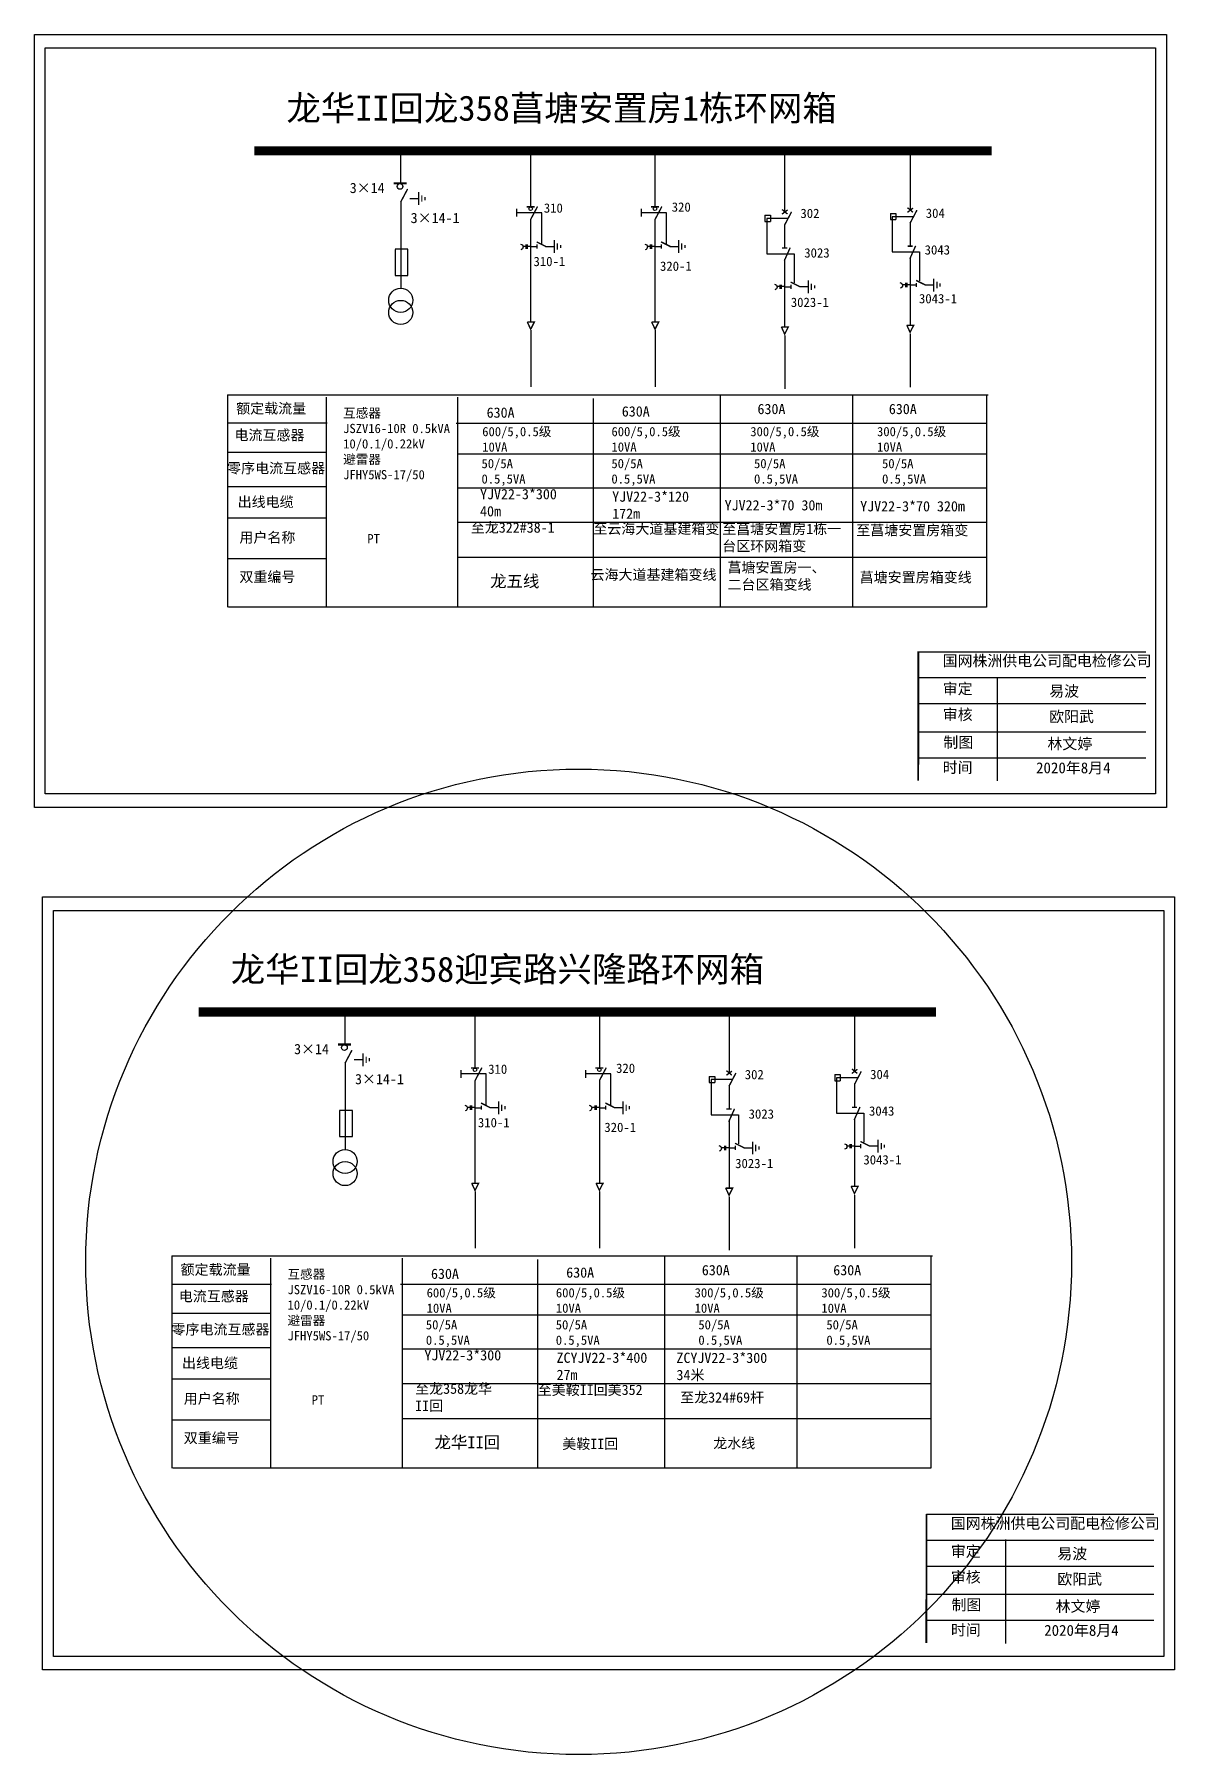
# Model space of a CAD drawing. Extents: x 5 to 356, y -276 to -18.
# Drawn here: x 184.7 to 355.8, y -275.9 to -17.7 of the extents above; entities that cross this region are included whole.
import ezdxf

# ---------------------------------------------------------------- set-up
doc = ezdxf.new("R2010")
doc.units = 0
doc.header["$LTSCALE"] = 0.774411
doc.linetypes.add('ACAD_ISO02W100', pattern=[15, 12, -3])
doc.linetypes.add('CENTER', pattern=[50.8, 31.75, -6.35, 6.35, -6.35])
doc.layers.get('0').update_dxf_attribs({"linetype": 'CONTINUOUS'})
doc.layers.add('2', color=7, linetype='CONTINUOUS')
doc.styles.add('hztxt_txtstyle_0.00_0_0', font='simkai.ttf')
doc.styles.add('hztxt_txtstyle_2.70_0_0', font='simkai.ttf', dxfattribs={"height": 2.7})
doc.styles.add('KaiTi_txtstyle_1.22_0_0', font='simkai.ttf', dxfattribs={"height": 1.220356})
doc.styles.get("Standard").update_dxf_attribs({"font": '', "height": 2.5})
doc.styles.add('字体', font='simkai_0.ttf', dxfattribs={"height": 2.5})
doc.styles.add('宋体_txtstyle_1.64_0_0', font='', dxfattribs={"height": 1.6416})
doc.styles.get('Standard').set_extended_font_data('SimSun')
doc.styles.get('宋体_txtstyle_1.64_0_0').set_extended_font_data('宋体')

# ---------------------------------------------------------------- blocks, each defined once
blk = doc.blocks.new('JD')
for points in [[(-2, 0.2), (-2, -0.2), (2, 0.2), (2, -0.2)], [(1, -1.2), (1, -0.8), (-1, -1.2), (-1, -0.8)], [(-0.5, -1.8), (-0.5, -2.2), (0.5, -1.8), (0.5, -2.2)]]:
    blk.add_trace(points)

msp = doc.modelspace()

# ---------------------------------------------------------------- linework, layer by layer
at = {"color": 0}
for p, q in [((239.61, -35.47), (239.61, -40.03)), ((259.13, -35.1), (259.13, -43.59)), ((277.79, -35.1), (277.79, -43.59)), ((297.24, -35.49), (297.24, -44.4)), ((316.06, -35.23), (316.06, -44.14)), ((239.63, -42.86), (239.63, -55.8)), ((241, -42.35), (242.3, -42.35)), ((259.13, -45.48), (259.13, -60.89)), ((277.79, -45.48), (277.79, -60.89)), ((294.29, -44.88), (295.12, -44.88)), ((294.29, -44.88), (294.29, -45.81)), ((294.29, -45.81), (295.12, -45.81)), ((295.12, -44.88), (295.12, -45.81)), ((297.24, -46.29), (297.24, -49.73)), ((313.11, -44.62), (313.94, -44.62)), ((313.11, -44.62), (313.11, -45.54)), ((313.11, -45.54), (313.94, -45.54)), ((313.94, -44.62), (313.94, -45.54)), ((316.06, -46.03), (316.06, -49.46)), ((259.13, -49.57), (260.09, -49.57)), ((261.34, -49.55), (262.65, -49.55)), ((277.79, -49.57), (278.75, -49.57)), ((280, -49.55), (281.31, -49.55)), ((297.24, -51.45), (297.24, -61.59)), ((316.06, -51.18), (316.06, -61.33)), ((297.24, -55.61), (298.2, -55.61)), ((299.46, -55.59), (300.76, -55.59)), ((316.06, -55.35), (317.02, -55.35)), ((318.28, -55.32), (319.58, -55.32)), ((228.59, -76.11), (213.73, -76.11)), ((228.53, -80.49), (213.67, -80.49)), ((228.53, -85.64), (213.67, -85.64)), ((228.47, -90.35), (213.61, -90.35)), ((228.53, -96.47), (213.67, -96.47)), ((231.26, -164.72), (231.26, -169.29)), ((250.78, -164.36), (250.78, -172.84)), ((269.44, -164.36), (269.44, -172.84)), ((288.9, -164.75), (288.9, -173.66)), ((307.72, -164.49), (307.72, -173.39)), ((231.28, -172.11), (231.28, -185.06)), ((232.65, -171.6), (233.95, -171.6)), ((250.78, -174.73), (250.78, -190.15)), ((269.44, -174.73), (269.44, -190.15)), ((285.94, -174.14), (286.77, -174.14)), ((285.94, -174.14), (285.94, -175.06)), ((285.94, -175.06), (286.77, -175.06)), ((286.77, -174.14), (286.77, -175.06)), ((288.9, -175.55), (288.9, -178.98)), ((304.76, -173.87), (305.59, -173.87)), ((304.76, -173.87), (304.76, -174.8)), ((304.76, -174.8), (305.59, -174.8)), ((305.59, -173.87), (305.59, -174.8)), ((307.72, -175.28), (307.72, -178.72)), ((250.78, -178.83), (251.74, -178.83)), ((252.99, -178.8), (254.3, -178.8)), ((269.44, -178.83), (270.4, -178.83)), ((271.65, -178.8), (272.96, -178.8)), ((288.9, -180.7), (288.9, -190.84)), ((307.72, -180.44), (307.72, -190.58)), ((288.9, -184.87), (289.85, -184.87)), ((291.11, -184.84), (292.41, -184.84)), ((307.72, -184.6), (308.67, -184.6)), ((309.93, -184.58), (311.23, -184.58)), ((220.24, -205.37), (205.38, -205.37)), ((220.18, -209.74), (205.32, -209.74)), ((220.18, -214.9), (205.32, -214.9)), ((220.13, -219.6), (205.27, -219.6)), ((220.18, -225.72), (205.32, -225.72))]:
    msp.add_line(p, q, dxfattribs=at)
at = {"color": 0, "linetype": 'ACAD_ISO02W100'}
for p, q in [((297.66, -45.36), (294.55, -45.36)), ((294.55, -45.36), (294.55, -50.65)), ((316.48, -45.1), (313.37, -45.1)), ((313.37, -45.1), (313.37, -50.39)), ((294.55, -50.65), (298.65, -50.65)), ((298.65, -50.65), (298.65, -55.02)), ((313.37, -50.39), (317.47, -50.39)), ((317.47, -50.39), (317.47, -54.75)), ((289.31, -174.62), (286.2, -174.62)), ((286.2, -174.62), (286.2, -179.91)), ((308.13, -174.35), (305.02, -174.35)), ((305.02, -174.35), (305.02, -179.64)), ((286.2, -179.91), (290.3, -179.91)), ((290.3, -179.91), (290.3, -184.27)), ((305.02, -179.64), (309.12, -179.64)), ((309.12, -179.64), (309.12, -184.01))]:
    msp.add_line(p, q, dxfattribs=at)
at = {"color": 0, "linetype": 'CENTER'}
for p, q in [((259.14, -62.14), (259.14, -70.66)), ((277.8, -62.14), (277.8, -70.66)), ((297.25, -62.95), (297.25, -70.95)), ((316.07, -62.69), (316.07, -70.69)), ((250.79, -191.39), (250.79, -199.91)), ((269.45, -191.39), (269.45, -199.91)), ((288.9, -192.21), (288.9, -200.21)), ((307.72, -191.94), (307.72, -199.94))]:
    msp.add_line(p, q, dxfattribs=at)
at = {"color": 0, "linetype": 'Continuous'}
for p, q in [((213.64, -71.84), (327.77, -71.84)), ((213.7, -103.69), (213.7, -71.84)), ((228.45, -72.18), (228.45, -103.68)), ((248.18, -72.18), (248.18, -103.68)), ((287.58, -71.9), (287.58, -103.68)), ((307.43, -71.9), (307.43, -103.68)), ((327.55, -71.92), (327.55, -103.7)), ((268.5, -72.39), (268.5, -103.66)), ((247.94, -76.09), (327.55, -76.09)), ((248.18, -80.67), (327.55, -80.67)), ((248.18, -85.78), (327.55, -85.78)), ((248.18, -90.95), (327.55, -90.95)), ((248.18, -96.22), (327.55, -96.22)), ((327.55, -103.69), (213.8, -103.69)), ((317.31, -110.39), (351.43, -110.39)), ((317.31, -114.28), (351.43, -114.28)), ((329.15, -114.19), (329.15, -129.79)), ((317.31, -118.17), (351.43, -118.17)), ((317.31, -122.41), (351.43, -122.41)), ((317.31, -126.3), (351.43, -126.3)), ((205.29, -201.09), (319.43, -201.09)), ((205.35, -232.94), (205.35, -201.09)), ((279.23, -201.15), (279.23, -232.93)), ((299.09, -201.15), (299.09, -232.93)), ((319.2, -201.17), (319.2, -232.96)), ((220.1, -201.43), (220.1, -232.94)), ((239.83, -201.43), (239.83, -232.94)), ((260.15, -201.64), (260.15, -232.92)), ((239.59, -205.34), (319.2, -205.34)), ((239.83, -209.92), (319.2, -209.92)), ((239.83, -215.03), (319.2, -215.03)), ((239.83, -220.21), (319.2, -220.21)), ((239.83, -225.48), (319.2, -225.48)), ((319.2, -232.94), (205.45, -232.94)), ((318.53, -239.85), (352.66, -239.85)), ((318.53, -243.74), (352.66, -243.74)), ((330.37, -243.65), (330.37, -259.25)), ((318.53, -247.63), (352.66, -247.63)), ((318.53, -251.87), (352.66, -251.87)), ((318.53, -255.75), (352.66, -255.75))]:
    msp.add_line(p, q, dxfattribs=at)
at = {"linetype": 'Continuous'}
for points in [[(354.53, -133.76), (184.67, -133.76), (184.67, -17.74), (354.53, -17.74)], [(352.9, -131.73), (186.3, -131.73), (186.3, -19.77), (352.9, -19.77)], [(355.75, -263.22), (185.9, -263.22), (185.9, -147.2), (355.75, -147.2)], [(354.13, -261.19), (187.53, -261.19), (187.53, -149.23), (354.13, -149.23)]]:
    msp.add_lwpolyline(points, close=True, dxfattribs=at)
at = {"color": 0}
for points, const_width in [([(217.68, -35.21), (328.33, -35.21)], 1.39), ([(238.57, -40.1), (240.51, -40.1)], 0.33), ([(239.63, -42.91), (240.67, -40.94)], 0.208), ([(258.52, -43.62), (259.74, -43.62)], 0.208), ([(259.13, -45.53), (260.17, -43.56)], 0.208), ([(277.18, -43.62), (278.4, -43.62)], 0.208), ([(277.79, -45.53), (278.83, -43.56)], 0.208), ([(315.67, -44.45), (316.51, -43.81)], 0.208), ([(315.68, -43.75), (316.49, -44.43)], 0.208), ([(296.85, -44.71), (297.69, -44.08)], 0.208), ([(296.86, -44.02), (297.67, -44.7)], 0.208), ([(297.24, -46.35), (298.28, -44.37)], 0.208), ([(316.06, -46.08), (317.1, -44.11)], 0.208), ([(260.04, -48.88), (261.42, -49.57)], 0.208), ([(278.7, -48.88), (280.08, -49.57)], 0.208), ([(260.09, -49.25), (260.09, -49.89)], 0.208), ([(278.75, -49.25), (278.75, -49.89)], 0.208), ([(296.87, -49.78), (297.64, -49.78)], 0.208), ([(297.2, -51.7), (298.08, -49.74)], 0.208), ([(315.69, -49.52), (316.46, -49.52)], 0.208), ([(316.02, -51.44), (316.9, -49.48)], 0.208), ([(298.15, -54.92), (299.54, -55.61)], 0.208), ([(298.2, -55.29), (298.2, -55.93)], 0.208), ([(316.97, -54.66), (318.36, -55.35)], 0.208), ([(317.02, -55.03), (317.02, -55.67)], 0.208), ([(258.62, -60.92), (259.68, -60.92), (259.14, -61.99), (258.63, -60.9)], 0.208), ([(277.28, -60.92), (278.34, -60.92), (277.8, -61.99), (277.29, -60.9)], 0.208), ([(296.73, -61.65), (297.79, -61.65), (297.25, -62.72), (296.75, -61.63)], 0.208), ([(315.55, -61.39), (316.61, -61.39), (316.07, -62.46), (315.57, -61.37)], 0.208), ([(209.33, -164.47), (319.98, -164.47)], 1.39), ([(230.22, -169.35), (232.16, -169.35)], 0.33), ([(231.28, -172.17), (232.32, -170.2)], 0.208), ([(250.17, -172.87), (251.39, -172.87)], 0.208), ([(250.78, -174.79), (251.82, -172.82)], 0.208), ([(268.83, -172.87), (270.06, -172.87)], 0.208), ([(269.44, -174.79), (270.48, -172.82)], 0.208), ([(307.33, -173.01), (308.14, -173.69)], 0.208), ([(307.32, -173.7), (308.16, -173.07)], 0.208), ([(288.51, -173.27), (289.32, -173.95)], 0.208), ([(288.5, -173.97), (289.34, -173.33)], 0.208), ([(288.9, -175.6), (289.93, -173.63)], 0.208), ([(307.72, -175.34), (308.75, -173.37)], 0.208), ([(251.69, -178.13), (253.07, -178.83)], 0.208), ([(270.35, -178.13), (271.73, -178.83)], 0.208), ([(251.74, -178.51), (251.74, -179.15)], 0.208), ([(270.4, -178.51), (270.4, -179.15)], 0.208), ([(288.52, -179.04), (289.29, -179.04)], 0.208), ([(288.85, -180.95), (289.73, -178.99)], 0.208), ([(307.34, -178.77), (308.11, -178.77)], 0.208), ([(307.67, -180.69), (308.55, -178.73)], 0.208), ([(289.8, -184.17), (291.19, -184.87)], 0.208), ([(289.85, -184.55), (289.85, -185.19)], 0.208), ([(308.62, -183.91), (310.01, -184.6)], 0.208), ([(308.67, -184.28), (308.67, -184.92)], 0.208), ([(250.27, -190.18), (251.33, -190.18), (250.79, -191.25), (250.28, -190.16)], 0.208), ([(268.93, -190.18), (269.99, -190.18), (269.45, -191.25), (268.94, -190.16)], 0.208), ([(288.38, -190.91), (289.44, -190.91), (288.9, -191.98), (288.4, -190.89)], 0.208), ([(307.2, -190.64), (308.26, -190.64), (307.72, -191.72), (307.22, -190.62)], 0.208)]:
    msp.add_lwpolyline(points, dxfattribs=dict(at, const_width=const_width))
for points in [[(257.03, -43.93), (257.03, -45.09)], [(275.7, -43.93), (275.7, -45.09)], [(238.81, -50.03), (238.81, -53.91), (240.73, -53.91), (240.73, -49.98), (238.81, -49.98)], [(258.43, -49.56), (257.99, -49.56)], [(258.43, -49.27), (258.43, -49.9)], [(258.63, -49.27), (258.63, -49.9)], [(259.13, -49.56), (258.63, -49.56)], [(277.09, -49.56), (276.65, -49.56)], [(277.09, -49.27), (277.09, -49.9)], [(277.29, -49.27), (277.29, -49.9)], [(277.79, -49.56), (277.29, -49.56)], [(296.54, -55.6), (296.11, -55.6)], [(296.54, -55.31), (296.54, -55.94)], [(296.74, -55.31), (296.74, -55.94)], [(297.24, -55.6), (296.74, -55.6)], [(315.36, -55.34), (314.93, -55.34)], [(315.36, -55.05), (315.36, -55.68)], [(315.56, -55.05), (315.56, -55.68)], [(316.06, -55.34), (315.56, -55.34)], [(248.68, -173.18), (248.68, -174.34)], [(267.35, -173.18), (267.35, -174.34)], [(230.46, -179.28), (230.46, -183.17), (232.38, -183.17), (232.38, -179.24), (230.46, -179.24)], [(250.08, -178.82), (249.64, -178.82)], [(250.08, -178.52), (250.08, -179.16)], [(250.28, -178.52), (250.28, -179.16)], [(250.78, -178.82), (250.28, -178.82)], [(268.74, -178.82), (268.31, -178.82)], [(268.74, -178.52), (268.74, -179.16)], [(268.94, -178.52), (268.94, -179.16)], [(269.44, -178.82), (268.94, -178.82)], [(288.2, -184.86), (287.76, -184.86)], [(288.2, -184.56), (288.2, -185.2)], [(288.39, -184.56), (288.39, -185.2)], [(288.89, -184.86), (288.39, -184.86)], [(307.02, -184.59), (306.58, -184.59)], [(307.02, -184.3), (307.02, -184.93)], [(307.21, -184.3), (307.21, -184.93)], [(307.71, -184.59), (307.21, -184.59)]]:
    msp.add_lwpolyline(points, dxfattribs=at)
at = {"color": 0, "linetype": 'ACAD_ISO02W100'}
for points in [[(260.83, -49.25), (260.83, -44.51), (257.03, -44.51)], [(279.5, -49.25), (279.5, -44.51), (275.7, -44.51)], [(252.48, -178.5), (252.48, -173.76), (248.68, -173.76)], [(271.15, -178.5), (271.15, -173.76), (267.35, -173.76)]]:
    msp.add_lwpolyline(points, dxfattribs=at)
at = {"color": 0}
for points in [[(257.62, -49.21, -0.877934), (257.64, -50.05)], [(276.28, -49.21, -0.877934), (276.3, -50.05)], [(295.73, -55.24, -0.877934), (295.75, -56.09)], [(314.55, -54.98, -0.877934), (314.57, -55.82)], [(249.27, -178.46, -0.877934), (249.29, -179.3)], [(267.93, -178.46, -0.877934), (267.95, -179.3)], [(287.39, -184.5, -0.877934), (287.4, -185.34)], [(306.21, -184.24, -0.877934), (306.22, -185.08)]]:
    msp.add_lwpolyline(points, format="xyb", dxfattribs=at)
at = {"color": 0, "linetype": 'Continuous', "const_width": 0.274}
for points in [[(317.31, -110.35), (317.29, -129.73)], [(318.53, -239.81), (318.51, -259.18)]]:
    msp.add_lwpolyline(points, dxfattribs=at)
at = {"color": 0}
for centre, radius in [((239.54, -40.56), 0.423), ((259.13, -43.91), 0.266), ((277.79, -43.91), 0.266), ((231.19, -169.82), 0.423), ((250.78, -173.16), 0.266), ((269.44, -173.16), 0.266)]:
    msp.add_circle(centre, radius, dxfattribs=at)
at = {"color": 1, "linetype": 'Continuous'}
msp.add_circle((266.33, -201.97), 73.96, dxfattribs=at)
at = {"layer": '2', "color": 0}
for centre in [(239.64, -57.65), (239.64, -59.47), (231.29, -186.91), (231.29, -188.72)]:
    msp.add_circle(centre, 1.81, dxfattribs=at)

# ---------------------------------------------------------------- block references
at = {"color": 0, "xscale": 0.4851323315906484, "yscale": 0.4851323315906484, "zscale": 0.485132331590476, "rotation": 90}
for p in [(242.32, -42.38), (262.67, -49.58), (281.33, -49.58), (300.78, -55.62), (319.6, -55.36), (233.97, -171.64), (254.32, -178.84), (272.98, -178.84), (292.43, -184.88), (311.25, -184.61)]:
    msp.add_blockref('JD', p, dxfattribs=at)

# ---------------------------------------------------------------- texts
at = {"color": 0, "linetype": 'Continuous', "style": 'hztxt_txtstyle_2.70_0_0'}
for s, height, p in [('3×14', 1.54, (231.99, -41.55)), ('310', 1.4, (261.11, -44.5)), ('320', 1.4, (280.3, -44.35)), ('3×14-1', 1.54, (241.13, -46.06)), ('302', 1.4, (299.61, -45.3)), ('304', 1.4, (318.42, -45.28)), ('310-1', 1.4, (259.56, -52.52)), ('3023', 1.4, (300.19, -51.23)), ('3043', 1.4, (318.25, -50.78)), ('320-1', 1.4, (278.54, -53.22)), ('3043-1', 1.4, (317.4, -58.1)), ('3023-1', 1.4, (298.17, -58.65)), ('3×14', 1.54, (223.64, -170.8)), ('310', 1.4, (252.76, -173.75)), ('320', 1.4, (271.95, -173.61)), ('3×14-1', 1.54, (232.78, -175.31)), ('302', 1.4, (291.26, -174.56)), ('304', 1.4, (310.07, -174.54)), ('310-1', 1.4, (251.22, -181.77)), ('3023', 1.4, (291.84, -180.48)), ('3043', 1.4, (309.9, -180.03)), ('320-1', 1.4, (270.19, -182.48)), ('3023-1', 1.4, (289.82, -187.9)), ('3043-1', 1.4, (309.06, -187.35))]:
    msp.add_text(s, height=height, dxfattribs=at).set_placement(p)
at = {"color": 0, "linetype": 'Continuous', "attachment_point": 1}
for s, insert, char_height, width, style in [('{\\fSimSun|b0|i0|c134|p2;龙华II回龙358菖塘安置房1栋环网箱}', (222.48, -26.91), 3.786, 111.4879, '字体'), ('{\\fSimSun|b0|i0|c134|p2;额定载流量}', (214.95, -73.1), 1.5401, 24.8285, 'hztxt_txtstyle_2.70_0_0'), ('\\A1;{\\fSimSun|b0|i0|c134|p2;互感器\\PJSZV16-10R 0.5kVA\\P10/0.1/0.22kV\\P避雷器\\PJFHY5WS-17/50}', (231, -73.88), 1.3861, 25.5588, 'hztxt_txtstyle_2.70_0_0'), ('{\\fSimSun|b0|i0|c134|p2;630A}', (252.53, -73.73), 1.5401, 24.8285, 'hztxt_txtstyle_2.70_0_0'), ('{\\fSimSun|b0|i0|c134|p2;630A}', (272.81, -73.55), 1.5401, 24.8285, 'hztxt_txtstyle_2.70_0_0'), ('{\\fSimSun|b0|i0|c134|p2;630A}', (293.17, -73.19), 1.5401, 24.8285, 'hztxt_txtstyle_2.70_0_0'), ('{\\fSimSun|b0|i0|c134|p2;630A}', (312.88, -73.19), 1.5401, 24.8285, 'hztxt_txtstyle_2.70_0_0'), ('{\\fSimSun|b0|i0|c134|p2;电流互感器}', (214.69, -77.11), 1.5401, 24.8285, 'hztxt_txtstyle_2.70_0_0'), ('\\A1;{\\fSimSun|b0|i0|c134|p2;600/5,0.5级\\P10VA}', (251.87, -76.66), 1.3861, 25.5588, 'hztxt_txtstyle_2.70_0_0'), ('\\A1;{\\fSimSun|b0|i0|c134|p2;600/5,0.5级\\P10VA}', (271.26, -76.66), 1.3861, 25.5588, 'hztxt_txtstyle_2.70_0_0'), ('\\A1;{\\fSimSun|b0|i0|c134|p2;300/5,0.5级\\P10VA}', (292.09, -76.66), 1.3861, 25.5588, 'hztxt_txtstyle_2.70_0_0'), ('\\A1;{\\fSimSun|b0|i0|c134|p2;300/5,0.5级\\P10VA}', (311.11, -76.66), 1.3861, 25.5588, 'hztxt_txtstyle_2.70_0_0'), ('{\\fSimSun|b0|i0|c134|p2;零序电流互感器}', (213.59, -82.07), 1.5401, 24.8285, 'hztxt_txtstyle_2.70_0_0'), ('{\\fSimSun|b0|i0|c134|p2;50/5A\\P0.5,5VA}', (251.76, -81.46), 1.3861, 24.8285, 'hztxt_txtstyle_2.70_0_0'), ('{\\fSimSun|b0|i0|c134|p2;50/5A\\P0.5,5VA}', (271.25, -81.46), 1.3861, 24.8285, 'hztxt_txtstyle_2.70_0_0'), ('{\\fSimSun|b0|i0|c134|p2;50/5A\\P0.5,5VA}', (292.65, -81.46), 1.3861, 24.8285, 'hztxt_txtstyle_2.70_0_0'), ('{\\fSimSun|b0|i0|c134|p2;50/5A\\P0.5,5VA}', (311.86, -81.46), 1.3861, 24.8285, 'hztxt_txtstyle_2.70_0_0'), ('{\\fSimSun|b0|i0|c134|p2;出线电缆}', (215.17, -87.13), 1.5401, 24.8285, 'hztxt_txtstyle_2.70_0_0'), ('YJV22-3*300\\P40m', (251.54, -85.97), 1.5401, 24.8285, 'hztxt_txtstyle_2.70_0_0'), ('YJV22-3*70 30m', (288.24, -87.64), 1.5401, 24.8285, 'hztxt_txtstyle_2.70_0_0'), ('YJV22-3*70 320m', (308.58, -87.79), 1.5401, 24.8285, 'hztxt_txtstyle_2.70_0_0'), ('{\\fSimSun|b0|i0|c134|p2;用户名称}', (215.43, -92.47), 1.5401, 24.8285, 'hztxt_txtstyle_2.70_0_0'), ('{\\fSimSun|b0|i0|c134|p2;PT}', (234.62, -92.74), 1.3915, 10.8261, 'hztxt_txtstyle_0.00_0_0'), ('{\\fSimSun|b0|i0|c134|p2;至龙322#38-1}', (250.15, -90.99), 1.5401, 13.3318, 'hztxt_txtstyle_2.70_0_0'), ('{\\fSimSun|b0|i0|c134|p2;至菖塘安置房1栋一台区环网箱变}', (287.88, -91.19), 1.5401, 18.9111, 'hztxt_txtstyle_2.70_0_0'), ('{\\fSimSun|b0|i0|c134|p2;至菖塘安置房箱变}', (307.99, -91.38), 1.5401, 18.9111, 'hztxt_txtstyle_2.70_0_0'), ('{\\fSimSun|b0|i0|c134|p2;菖塘安置房一、二台区箱变线}', (288.67, -96.97), 1.5401, 15.8777, 'hztxt_txtstyle_2.70_0_0'), ('{\\fSimSun|b0|i0|c134|p2;双重编号}', (215.43, -98.38), 1.5401, 24.8285, 'hztxt_txtstyle_2.70_0_0'), ('{\\fSimSun|b0|i0|c134|p2;菖塘安置房箱变线}', (308.51, -98.45), 1.5401, 18.9111, 'hztxt_txtstyle_2.70_0_0'), ('国网株洲供电公司配电检修公司', (320.95, -110.93), 1.6416, 44.8802, '字体'), ('\\f\uffbfﾬￌﾣﾤ_GB2312|b0|i0|c134|p49;审定', (320.97, -115.13), 1.6416, 12.8381, '字体'), ('易波', (336.94, -115.49), 1.642, 12.8381, '字体'), ('\\f\uffbfﾬￌﾣﾤ_GB2312|b0|i0|c134|p49;审核', (320.97, -119), 1.6416, 12.8381, '字体'), ('{\\fSimSun|b0|i0|c134|p2;欧阳武}', (336.94, -119.3), 1.6416, 12.8381, '字体'), ('\\f\uffbfﾬￌﾣﾤ_GB2312|b0|i0|c134|p49;制图', (321.06, -123.17), 1.6416, 12.8381, '字体'), ('{\\fSimSun|b0|i0|c134|p2;林文婷}', (336.68, -123.39), 1.6416, 12.8381, '字体'), ('\\f\uffbfﾬￌﾣﾤ_GB2312|b0|i0|c134|p49;时间', (320.97, -126.94), 1.6416, 12.8381, '字体'), ('{\\fSimSun|b0|i0|c134|p2;龙华II回龙358迎宾路兴隆路环网箱}', (214.13, -156.16), 3.786, 111.4879, '字体'), ('{\\fSimSun|b0|i0|c134|p2;额定载流量}', (206.61, -202.36), 1.5401, 24.8285, 'hztxt_txtstyle_2.70_0_0'), ('\\A1;{\\fSimSun|b0|i0|c134|p2;互感器\\PJSZV16-10R 0.5kVA\\P10/0.1/0.22kV\\P避雷器\\PJFHY5WS-17/50}', (222.65, -203.13), 1.3861, 25.5588, 'hztxt_txtstyle_2.70_0_0'), ('{\\fSimSun|b0|i0|c134|p2;630A}', (244.18, -202.99), 1.5401, 24.8285, 'hztxt_txtstyle_2.70_0_0'), ('{\\fSimSun|b0|i0|c134|p2;630A}', (264.47, -202.8), 1.5401, 24.8285, 'hztxt_txtstyle_2.70_0_0'), ('{\\fSimSun|b0|i0|c134|p2;630A}', (284.82, -202.44), 1.5401, 24.8285, 'hztxt_txtstyle_2.70_0_0'), ('{\\fSimSun|b0|i0|c134|p2;630A}', (304.54, -202.44), 1.5401, 24.8285, 'hztxt_txtstyle_2.70_0_0'), ('{\\fSimSun|b0|i0|c134|p2;电流互感器}', (206.34, -206.36), 1.5401, 24.8285, 'hztxt_txtstyle_2.70_0_0'), ('\\A1;{\\fSimSun|b0|i0|c134|p2;600/5,0.5级\\P10VA}', (243.53, -205.92), 1.3861, 25.5588, 'hztxt_txtstyle_2.70_0_0'), ('\\A1;{\\fSimSun|b0|i0|c134|p2;600/5,0.5级\\P10VA}', (262.92, -205.92), 1.3861, 25.5588, 'hztxt_txtstyle_2.70_0_0'), ('\\A1;{\\fSimSun|b0|i0|c134|p2;300/5,0.5级\\P10VA}', (283.74, -205.92), 1.3861, 25.5588, 'hztxt_txtstyle_2.70_0_0'), ('\\A1;{\\fSimSun|b0|i0|c134|p2;300/5,0.5级\\P10VA}', (302.76, -205.92), 1.3861, 25.5588, 'hztxt_txtstyle_2.70_0_0'), ('{\\fSimSun|b0|i0|c134|p2;零序电流互感器}', (205.24, -211.33), 1.5401, 24.8285, 'hztxt_txtstyle_2.70_0_0'), ('{\\fSimSun|b0|i0|c134|p2;50/5A\\P0.5,5VA}', (243.41, -210.72), 1.3861, 24.8285, 'hztxt_txtstyle_2.70_0_0'), ('{\\fSimSun|b0|i0|c134|p2;50/5A\\P0.5,5VA}', (262.9, -210.72), 1.3861, 24.8285, 'hztxt_txtstyle_2.70_0_0'), ('{\\fSimSun|b0|i0|c134|p2;50/5A\\P0.5,5VA}', (284.3, -210.72), 1.3861, 24.8285, 'hztxt_txtstyle_2.70_0_0'), ('{\\fSimSun|b0|i0|c134|p2;50/5A\\P0.5,5VA}', (303.51, -210.72), 1.3861, 24.8285, 'hztxt_txtstyle_2.70_0_0'), ('{\\fSimSun|b0|i0|c134|p2;出线电缆}', (206.82, -216.38), 1.5401, 24.8285, 'hztxt_txtstyle_2.70_0_0'), ('YJV22-3*300', (243.19, -215.22), 1.5401, 24.8285, 'hztxt_txtstyle_2.70_0_0'), ('ZCYJV22-3*300\\P34米', (281.01, -215.61), 1.5401, 24.8285, 'hztxt_txtstyle_2.70_0_0'), ('{\\fSimSun|b0|i0|c134|p2;用户名称}', (207.08, -221.72), 1.5401, 24.8285, 'hztxt_txtstyle_2.70_0_0'), ('{\\fSimSun|b0|i0|c134|p2;PT}', (226.28, -222), 1.3915, 10.8261, 'hztxt_txtstyle_0.00_0_0'), ('{\\fSimSun|b0|i0|c134|p2;至龙358龙华II回}', (241.8, -220.24), 1.5401, 13.3318, 'hztxt_txtstyle_2.70_0_0'), ('{\\fSimSun|b0|i0|c134|p2;双重编号}', (207.08, -227.63), 1.5401, 24.8285, 'hztxt_txtstyle_2.70_0_0'), ('国网株洲供电公司配电检修公司', (322.18, -240.39), 1.6416, 44.8802, '字体'), ('\\f\uffbfﾬￌﾣﾤ_GB2312|b0|i0|c134|p49;审定', (322.19, -244.59), 1.6416, 12.8381, '字体'), ('易波', (338.16, -244.95), 1.642, 12.8381, '字体'), ('\\f\uffbfﾬￌﾣﾤ_GB2312|b0|i0|c134|p49;审核', (322.19, -248.46), 1.6416, 12.8381, '字体'), ('{\\fSimSun|b0|i0|c134|p2;欧阳武}', (338.16, -248.76), 1.6416, 12.8381, '字体'), ('\\f\uffbfﾬￌﾣﾤ_GB2312|b0|i0|c134|p49;制图', (322.28, -252.63), 1.6416, 12.8381, '字体'), ('{\\fSimSun|b0|i0|c134|p2;林文婷}', (337.91, -252.85), 1.6416, 12.8381, '字体'), ('\\f\uffbfﾬￌﾣﾤ_GB2312|b0|i0|c134|p49;时间', (322.19, -256.4), 1.6416, 12.8381, '字体')]:
    msp.add_mtext(s, dxfattribs=dict(at, insert=insert, char_height=char_height, width=width, style=style))
at = {"color": 7, "linetype": 'Continuous', "attachment_point": 1}
for s, insert, char_height, width, style in [('YJV22-3*120\\P172m', (271.37, -86.34), 1.5401, 24.8285, 'KaiTi_txtstyle_1.22_0_0'), ('{\\fSimSun|b0|i0|c134|p2;至云海大道基建箱变^M^J}', (268.54, -91.16), 1.5401, 18.9111, 'KaiTi_txtstyle_1.22_0_0'), ('{\\fSimSun|b0|i0|c134|p2;云海大道基建箱变线}', (268.11, -98.06), 1.5401, 24.8285, 'KaiTi_txtstyle_1.22_0_0'), ('2020{\\fSimSun|b0|i0|c134|p6;年}8{\\fSimSun|b0|i0|c134|p6;月4}', (334.97, -127), 1.6416, 24.0122, '宋体_txtstyle_1.64_0_0'), ('ZCYJV22-3*400\\P27m', (263.02, -215.59), 1.5401, 24.8285, 'KaiTi_txtstyle_1.22_0_0'), ('{\\fSimSun|b0|i0|c134|p2;至美鞍II回美352}', (260.19, -220.41), 1.5401, 18.9111, 'KaiTi_txtstyle_1.22_0_0'), ('{\\fSimSun|b0|i0|c134|p2;至龙324#69杆}', (281.57, -221.55), 1.5401, 18.9111, 'KaiTi_txtstyle_1.22_0_0'), ('{\\fSimSun|b0|i0|c134|p2;美鞍II回}', (263.88, -228.52), 1.5401, 24.8285, 'KaiTi_txtstyle_1.22_0_0'), ('{\\fSimSun|b0|i0|c134|p2;龙水线}', (286.53, -228.41), 1.5401, 18.9111, 'KaiTi_txtstyle_1.22_0_0'), ('2020{\\fSimSun|b0|i0|c134|p6;年}8{\\fSimSun|b0|i0|c134|p6;月4}', (336.19, -256.46), 1.6416, 24.0122, '宋体_txtstyle_1.64_0_0')]:
    msp.add_mtext(s, dxfattribs=dict(at, insert=insert, char_height=char_height, width=width, style=style))
at = {"color": 0, "width": 22.4335, "attachment_point": 1}
for s, insert, char_height in [('{\\fSimSun|b0|i0|c134|p2;龙五线}', (253.06, -98.9), 1.8047), ('龙华II回', (244.71, -228.15), 1.805)]:
    msp.add_mtext(s, dxfattribs=dict(at, insert=insert, char_height=char_height))

doc.saveas('drawing.dxf')
